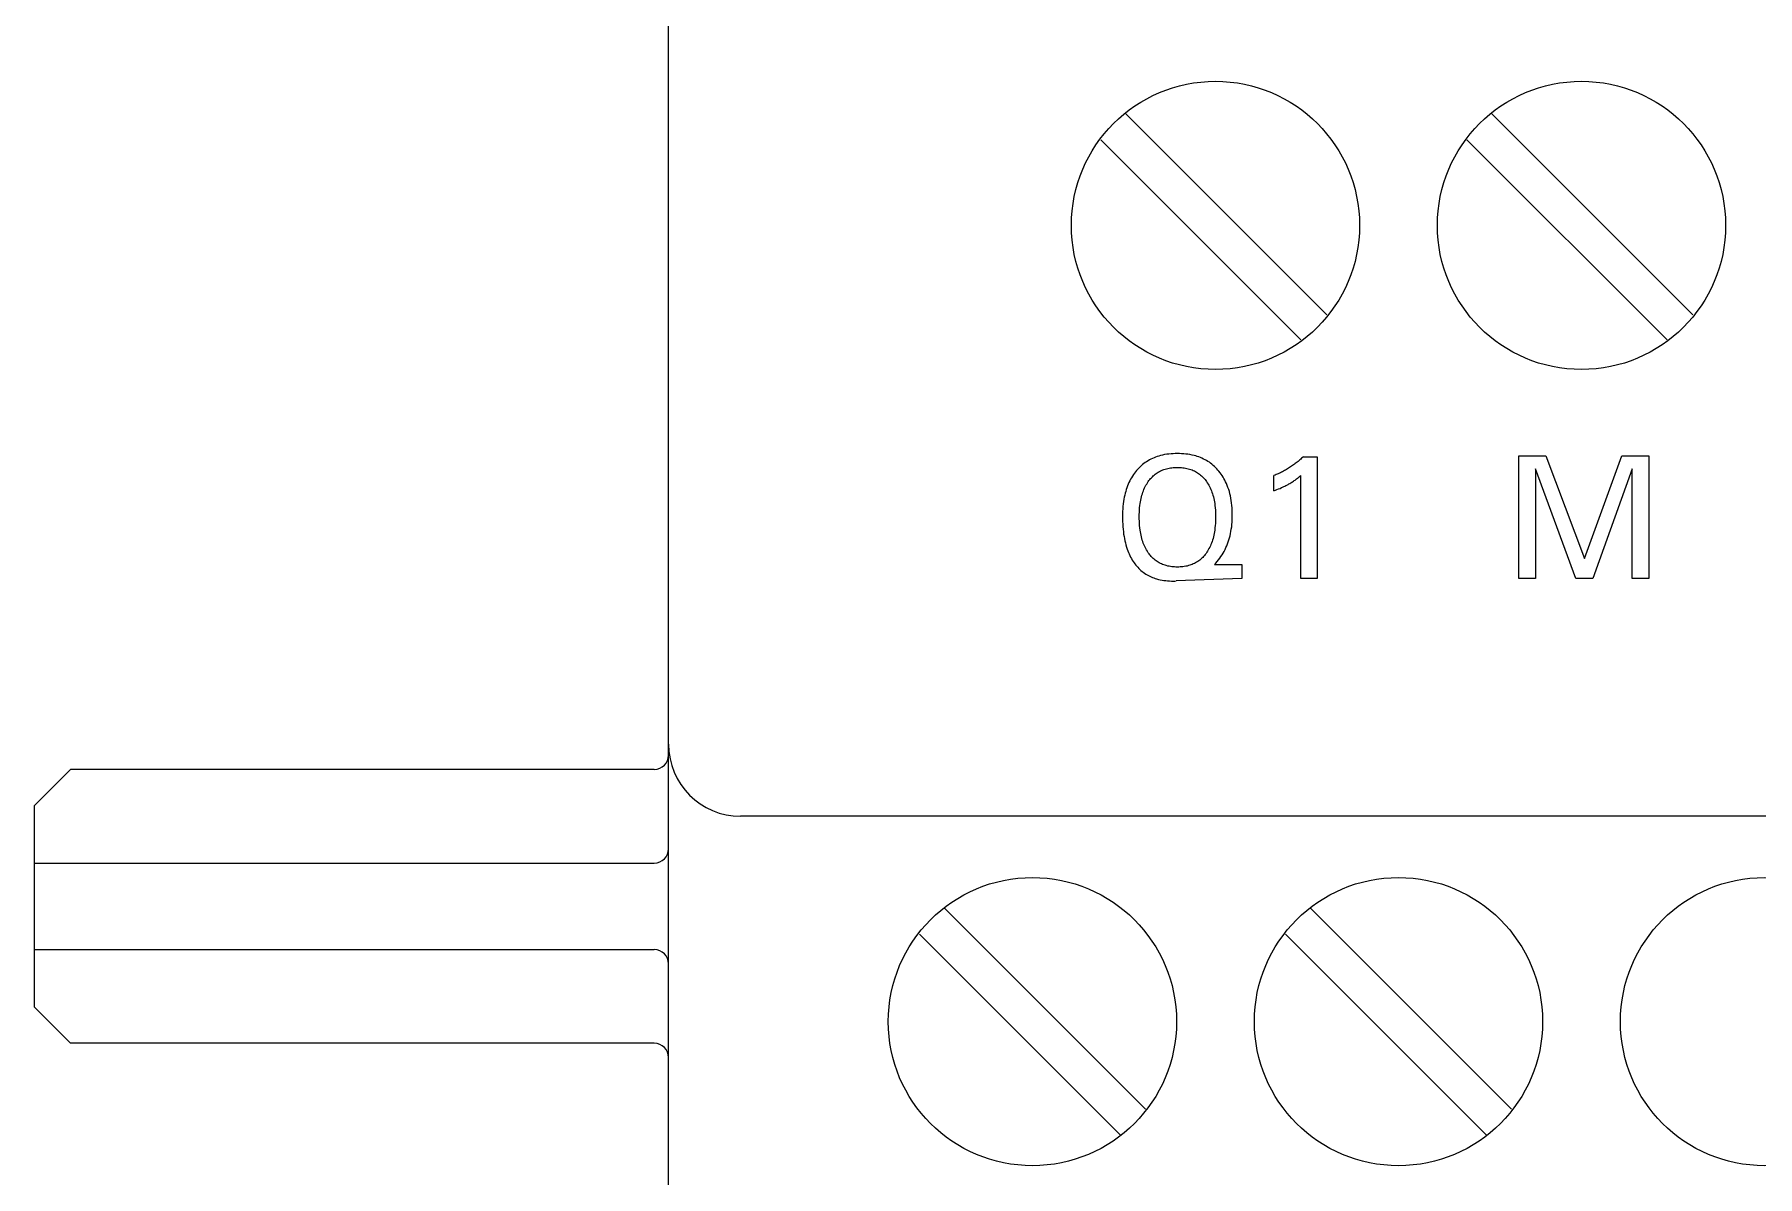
# Model space of a CAD drawing. Extents: x 0 to 420, y 0 to 297.
# Drawn here: x 150 to 173.91, y 166 to 181.85 of the extents above; entities that cross this region are included whole.
import ezdxf

# ---------------------------------------------------------------- set-up
doc = ezdxf.new("R2010")
doc.units = 0
doc.header["$LTSCALE"] = 23.1
doc.layers.add('10000_FRONT', color=7, linetype='CONTINUOUS')

msp = doc.modelspace()

# ---------------------------------------------------------------- linework, layer by layer
at = {"layer": '10000_FRONT', "color": 7, "linetype": 'CONTINUOUS'}
for p, q in [((158.8, 161), (158.8, 249)), ((167.934, 177.959), (165.142, 180.751)), ((173.014, 177.959), (170.222, 180.751)), ((164.799, 180.387), (167.577, 177.61)), ((169.879, 180.387), (172.657, 177.61)), ((165.627, 176.006), (165.605, 175.999)), ((165.656, 176.013), (165.627, 176.006)), ((165.685, 176.019), (165.656, 176.013)), ((165.714, 176.023), (165.685, 176.019)), ((165.743, 176.027), (165.714, 176.023)), ((165.773, 176.03), (165.743, 176.027)), ((165.802, 176.032), (165.773, 176.03)), ((165.832, 176.033), (165.802, 176.032)), ((165.861, 176.034), (165.832, 176.033)), ((165.891, 176.033), (165.861, 176.034)), ((165.92, 176.032), (165.891, 176.033)), ((165.949, 176.03), (165.92, 176.032)), ((165.978, 176.027), (165.949, 176.03)), ((166.007, 176.024), (165.978, 176.027)), ((166.036, 176.019), (166.007, 176.024)), ((166.065, 176.013), (166.036, 176.019)), ((166.093, 176.006), (166.065, 176.013)), ((166.116, 176), (166.093, 176.006)), ((166.138, 175.993), (166.116, 176)), ((170.6, 174.3), (170.6, 176)), ((170.6, 176), (170.977, 176)), ((170.977, 176), (171.511, 174.577)), ((171.511, 174.577), (172.028, 176)), ((172.028, 176), (172.405, 176)), ((172.405, 176), (172.405, 174.3)), ((165.266, 175.761), (165.251, 175.741)), ((165.281, 175.781), (165.266, 175.761)), ((165.295, 175.799), (165.281, 175.781)), ((165.311, 175.816), (165.295, 175.799)), ((165.327, 175.833), (165.311, 175.816)), ((165.343, 175.849), (165.327, 175.833)), ((165.36, 175.865), (165.343, 175.849)), ((165.378, 175.88), (165.36, 175.865)), ((165.396, 175.895), (165.378, 175.88)), ((165.414, 175.908), (165.396, 175.895)), ((165.434, 175.921), (165.414, 175.908)), ((165.454, 175.934), (165.434, 175.921)), ((165.474, 175.945), (165.454, 175.934)), ((165.495, 175.956), (165.474, 175.945)), ((165.516, 175.966), (165.495, 175.956)), ((165.538, 175.976), (165.516, 175.966)), ((165.56, 175.984), (165.538, 175.976)), ((165.582, 175.992), (165.56, 175.984)), ((165.567, 175.757), (165.582, 175.767)), ((165.605, 175.999), (165.582, 175.992)), ((165.582, 175.767), (165.597, 175.776)), ((165.597, 175.776), (165.612, 175.784)), ((165.612, 175.784), (165.627, 175.792)), ((165.627, 175.792), (165.643, 175.799)), ((165.643, 175.799), (165.659, 175.806)), ((165.659, 175.806), (165.675, 175.812)), ((165.675, 175.812), (165.692, 175.817)), ((165.692, 175.817), (165.71, 175.823)), ((165.71, 175.823), (165.729, 175.827)), ((165.729, 175.827), (165.747, 175.831)), ((165.747, 175.831), (165.766, 175.834)), ((165.766, 175.834), (165.785, 175.837)), ((165.785, 175.837), (165.804, 175.839)), ((165.804, 175.839), (165.823, 175.84)), ((165.823, 175.84), (165.842, 175.841)), ((165.842, 175.841), (165.861, 175.841)), ((165.861, 175.841), (165.881, 175.841)), ((165.881, 175.841), (165.9, 175.84)), ((165.9, 175.84), (165.919, 175.839)), ((165.919, 175.839), (165.938, 175.837)), ((165.938, 175.837), (165.957, 175.834)), ((165.957, 175.834), (165.976, 175.831)), ((165.976, 175.831), (165.995, 175.827)), ((165.995, 175.827), (166.013, 175.823)), ((166.013, 175.823), (166.032, 175.817)), ((166.032, 175.817), (166.048, 175.812)), ((166.048, 175.812), (166.065, 175.806)), ((166.065, 175.806), (166.081, 175.799)), ((166.081, 175.799), (166.097, 175.792)), ((166.097, 175.792), (166.112, 175.784)), ((166.112, 175.784), (166.127, 175.776)), ((166.127, 175.776), (166.142, 175.767)), ((166.16, 175.986), (166.138, 175.993)), ((166.142, 175.767), (166.156, 175.757)), ((166.182, 175.977), (166.16, 175.986)), ((166.203, 175.968), (166.182, 175.977)), ((166.224, 175.958), (166.203, 175.968)), ((166.245, 175.948), (166.224, 175.958)), ((166.266, 175.937), (166.245, 175.948)), ((166.286, 175.924), (166.266, 175.937)), ((166.305, 175.912), (166.286, 175.924)), ((166.323, 175.899), (166.305, 175.912)), ((166.341, 175.885), (166.323, 175.899)), ((166.359, 175.87), (166.341, 175.885)), ((166.376, 175.855), (166.359, 175.87)), ((166.392, 175.839), (166.376, 175.855)), ((166.408, 175.822), (166.392, 175.839)), ((166.424, 175.805), (166.408, 175.822)), ((166.439, 175.788), (166.424, 175.805)), ((166.454, 175.768), (166.439, 175.788)), ((166.469, 175.749), (166.454, 175.768)), ((167.277, 175.761), (167.262, 175.754)), ((167.292, 175.768), (167.277, 175.761)), ((167.306, 175.775), (167.292, 175.768)), ((167.321, 175.782), (167.306, 175.775)), ((167.335, 175.79), (167.321, 175.782)), ((167.349, 175.798), (167.335, 175.79)), ((167.363, 175.805), (167.349, 175.798)), ((167.377, 175.814), (167.363, 175.805)), ((167.391, 175.822), (167.377, 175.814)), ((167.405, 175.83), (167.391, 175.822)), ((167.419, 175.839), (167.405, 175.83)), ((167.432, 175.848), (167.419, 175.839)), ((167.446, 175.857), (167.432, 175.848)), ((167.459, 175.866), (167.446, 175.857)), ((167.472, 175.875), (167.459, 175.866)), ((167.485, 175.885), (167.472, 175.875)), ((167.498, 175.895), (167.485, 175.885)), ((167.511, 175.905), (167.498, 175.895)), ((167.524, 175.915), (167.511, 175.905)), ((167.537, 175.925), (167.524, 175.915)), ((167.549, 175.935), (167.537, 175.925)), ((167.562, 175.946), (167.549, 175.935)), ((167.574, 175.957), (167.562, 175.946)), ((167.586, 175.968), (167.574, 175.957)), ((167.598, 175.979), (167.586, 175.968)), ((167.61, 175.99), (167.598, 175.979)), ((167.61, 175.99), (167.802, 175.99)), ((167.802, 175.99), (167.802, 174.3)), ((170.833, 175.822), (170.833, 174.3)), ((171.393, 174.3), (170.833, 175.822)), ((172.172, 175.824), (171.627, 174.3)), ((172.172, 174.3), (172.172, 175.824)), ((165.152, 175.534), (165.144, 175.508)), ((165.161, 175.56), (165.152, 175.534)), ((165.17, 175.585), (165.161, 175.56)), ((165.18, 175.61), (165.17, 175.585)), ((165.19, 175.633), (165.18, 175.61)), ((165.201, 175.655), (165.19, 175.633)), ((165.213, 175.677), (165.201, 175.655)), ((165.225, 175.699), (165.213, 175.677)), ((165.238, 175.72), (165.225, 175.699)), ((165.251, 175.741), (165.238, 175.72)), ((165.391, 175.517), (165.398, 175.537)), ((165.398, 175.537), (165.407, 175.556)), ((165.407, 175.556), (165.416, 175.575)), ((165.416, 175.575), (165.426, 175.593)), ((165.426, 175.593), (165.436, 175.611)), ((165.436, 175.611), (165.447, 175.629)), ((165.447, 175.629), (165.457, 175.644)), ((165.457, 175.644), (165.467, 175.658)), ((165.467, 175.658), (165.478, 175.672)), ((165.478, 175.672), (165.489, 175.686)), ((165.489, 175.686), (165.501, 175.699)), ((165.501, 175.699), (165.514, 175.712)), ((165.514, 175.712), (165.526, 175.724)), ((165.526, 175.724), (165.54, 175.736)), ((165.54, 175.736), (165.554, 175.747)), ((165.554, 175.747), (165.567, 175.757)), ((166.156, 175.757), (166.17, 175.747)), ((166.17, 175.747), (166.184, 175.736)), ((166.184, 175.736), (166.198, 175.724)), ((166.198, 175.724), (166.21, 175.712)), ((166.21, 175.712), (166.223, 175.699)), ((166.223, 175.699), (166.235, 175.686)), ((166.235, 175.686), (166.246, 175.672)), ((166.246, 175.672), (166.257, 175.658)), ((166.257, 175.658), (166.267, 175.644)), ((166.267, 175.644), (166.277, 175.629)), ((166.277, 175.629), (166.288, 175.611)), ((166.288, 175.611), (166.298, 175.593)), ((166.298, 175.593), (166.308, 175.575)), ((166.308, 175.575), (166.317, 175.556)), ((166.317, 175.556), (166.326, 175.537)), ((166.326, 175.537), (166.333, 175.517)), ((166.483, 175.728), (166.469, 175.749)), ((166.496, 175.707), (166.483, 175.728)), ((166.508, 175.686), (166.496, 175.707)), ((166.52, 175.664), (166.508, 175.686)), ((166.531, 175.642), (166.52, 175.664)), ((166.542, 175.619), (166.531, 175.642)), ((166.553, 175.591), (166.542, 175.619)), ((166.564, 175.563), (166.553, 175.591)), ((166.574, 175.534), (166.564, 175.563)), ((166.583, 175.505), (166.574, 175.534)), ((167.218, 175.735), (167.202, 175.729)), ((167.202, 175.517), (167.202, 175.729)), ((167.202, 175.517), (167.223, 175.525)), ((167.233, 175.741), (167.218, 175.735)), ((167.223, 175.525), (167.244, 175.534)), ((167.247, 175.747), (167.233, 175.741)), ((167.244, 175.534), (167.265, 175.542)), ((167.262, 175.754), (167.247, 175.747)), ((167.265, 175.542), (167.286, 175.551)), ((167.286, 175.551), (167.307, 175.561)), ((167.307, 175.561), (167.322, 175.568)), ((167.322, 175.568), (167.337, 175.575)), ((167.337, 175.575), (167.352, 175.582)), ((167.352, 175.582), (167.367, 175.59)), ((167.367, 175.59), (167.382, 175.597)), ((167.382, 175.597), (167.397, 175.605)), ((167.397, 175.605), (167.41, 175.612)), ((167.41, 175.612), (167.422, 175.62)), ((167.422, 175.62), (167.435, 175.627)), ((167.435, 175.627), (167.448, 175.635)), ((167.448, 175.635), (167.46, 175.643)), ((167.46, 175.643), (167.472, 175.651)), ((167.472, 175.651), (167.483, 175.658)), ((167.483, 175.658), (167.494, 175.665)), ((167.494, 175.665), (167.504, 175.673)), ((167.504, 175.673), (167.516, 175.681)), ((167.516, 175.681), (167.527, 175.69)), ((167.527, 175.69), (167.538, 175.698)), ((167.538, 175.698), (167.557, 175.713)), ((167.557, 175.713), (167.575, 175.728)), ((167.575, 174.3), (167.575, 175.728)), ((165.106, 175.3), (165.104, 175.265)), ((165.11, 175.334), (165.106, 175.3)), ((165.115, 175.369), (165.11, 175.334)), ((165.12, 175.403), (165.115, 175.369)), ((165.125, 175.43), (165.12, 175.403)), ((165.131, 175.456), (165.125, 175.43)), ((165.137, 175.482), (165.131, 175.456)), ((165.144, 175.508), (165.137, 175.482)), ((165.338, 175.28), (165.341, 175.311)), ((165.341, 175.311), (165.345, 175.341)), ((165.345, 175.341), (165.349, 175.364)), ((165.349, 175.364), (165.353, 175.386)), ((165.353, 175.386), (165.358, 175.409)), ((165.358, 175.409), (165.363, 175.431)), ((165.363, 175.431), (165.369, 175.454)), ((165.369, 175.454), (165.376, 175.476)), ((165.376, 175.476), (165.383, 175.498)), ((165.383, 175.498), (165.391, 175.517)), ((166.333, 175.517), (166.341, 175.498)), ((166.341, 175.498), (166.348, 175.476)), ((166.348, 175.476), (166.355, 175.454)), ((166.355, 175.454), (166.361, 175.431)), ((166.361, 175.431), (166.366, 175.409)), ((166.366, 175.409), (166.371, 175.386)), ((166.371, 175.386), (166.375, 175.364)), ((166.375, 175.364), (166.379, 175.341)), ((166.379, 175.341), (166.383, 175.311)), ((166.383, 175.311), (166.386, 175.28)), ((166.591, 175.475), (166.583, 175.505)), ((166.597, 175.446), (166.591, 175.475)), ((166.603, 175.416), (166.597, 175.446)), ((166.609, 175.382), (166.603, 175.416)), ((166.614, 175.348), (166.609, 175.382)), ((166.618, 175.314), (166.614, 175.348)), ((166.621, 175.28), (166.618, 175.314)), ((165.102, 175.23), (165.1, 175.195)), ((165.1, 175.195), (165.1, 175.16)), ((165.1, 175.16), (165.1, 175.125)), ((165.1, 175.125), (165.101, 175.09)), ((165.101, 175.09), (165.103, 175.054)), ((165.104, 175.265), (165.102, 175.23)), ((165.103, 175.054), (165.105, 175.019)), ((165.333, 175.188), (165.334, 175.219)), ((165.333, 175.158), (165.333, 175.188)), ((165.333, 175.127), (165.333, 175.158)), ((165.334, 175.096), (165.333, 175.127)), ((165.334, 175.219), (165.336, 175.25)), ((165.335, 175.065), (165.334, 175.096)), ((165.338, 175.034), (165.335, 175.065)), ((165.336, 175.25), (165.338, 175.28)), ((166.386, 175.28), (166.389, 175.25)), ((166.389, 175.064), (166.386, 175.033)), ((166.389, 175.25), (166.39, 175.219)), ((166.39, 175.095), (166.389, 175.064)), ((166.39, 175.219), (166.391, 175.188)), ((166.391, 175.127), (166.39, 175.095)), ((166.391, 175.188), (166.392, 175.158)), ((166.392, 175.158), (166.391, 175.127)), ((166.615, 175.017), (166.618, 175.049)), ((166.618, 175.049), (166.621, 175.081)), ((166.623, 175.246), (166.621, 175.28)), ((166.621, 175.081), (166.623, 175.113)), ((166.624, 175.211), (166.623, 175.246)), ((166.623, 175.113), (166.624, 175.145)), ((166.624, 175.177), (166.624, 175.211)), ((166.624, 175.145), (166.624, 175.177)), ((165.105, 175.019), (165.108, 174.984)), ((165.108, 174.984), (165.112, 174.949)), ((165.112, 174.949), (165.116, 174.914)), ((165.116, 174.914), (165.121, 174.884)), ((165.121, 174.884), (165.127, 174.854)), ((165.127, 174.854), (165.133, 174.824)), ((165.133, 174.824), (165.14, 174.794)), ((165.341, 175.003), (165.338, 175.034)), ((165.345, 174.972), (165.341, 175.003)), ((165.349, 174.949), (165.345, 174.972)), ((165.353, 174.925), (165.349, 174.949)), ((165.357, 174.902), (165.353, 174.925)), ((165.363, 174.88), (165.357, 174.902)), ((165.369, 174.857), (165.363, 174.88)), ((165.375, 174.834), (165.369, 174.857)), ((165.382, 174.812), (165.375, 174.834)), ((165.389, 174.792), (165.382, 174.812)), ((166.342, 174.811), (166.335, 174.792)), ((166.349, 174.834), (166.342, 174.811)), ((166.356, 174.856), (166.349, 174.834)), ((166.361, 174.879), (166.356, 174.856)), ((166.367, 174.902), (166.361, 174.879)), ((166.371, 174.925), (166.367, 174.902)), ((166.376, 174.948), (166.371, 174.925)), ((166.379, 174.971), (166.376, 174.948)), ((166.383, 175.002), (166.379, 174.971)), ((166.386, 175.033), (166.383, 175.002)), ((166.558, 174.782), (166.568, 174.81)), ((166.568, 174.81), (166.577, 174.838)), ((166.577, 174.838), (166.585, 174.866)), ((166.585, 174.866), (166.592, 174.894)), ((166.592, 174.894), (166.599, 174.923)), ((166.599, 174.923), (166.605, 174.954)), ((166.605, 174.954), (166.61, 174.986)), ((166.61, 174.986), (166.615, 175.017)), ((165.14, 174.794), (165.148, 174.765)), ((165.148, 174.765), (165.156, 174.735)), ((165.156, 174.735), (165.166, 174.706)), ((165.166, 174.706), (165.174, 174.684)), ((165.174, 174.684), (165.183, 174.662)), ((165.183, 174.662), (165.192, 174.64)), ((165.192, 174.64), (165.202, 174.619)), ((165.202, 174.619), (165.212, 174.597)), ((165.212, 174.597), (165.224, 174.577)), ((165.224, 174.577), (165.236, 174.556)), ((165.397, 174.772), (165.389, 174.792)), ((165.405, 174.753), (165.397, 174.772)), ((165.414, 174.734), (165.405, 174.753)), ((165.424, 174.715), (165.414, 174.734)), ((165.434, 174.696), (165.424, 174.715)), ((165.445, 174.678), (165.434, 174.696)), ((165.448, 174.673), (165.445, 174.678)), ((165.458, 174.658), (165.448, 174.673)), ((165.468, 174.644), (165.458, 174.658)), ((165.478, 174.63), (165.468, 174.644)), ((165.489, 174.617), (165.478, 174.63)), ((165.5, 174.604), (165.489, 174.617)), ((165.512, 174.591), (165.5, 174.604)), ((165.525, 174.579), (165.512, 174.591)), ((165.538, 174.568), (165.525, 174.579)), ((165.551, 174.556), (165.538, 174.568)), ((166.186, 174.568), (166.173, 174.556)), ((166.2, 174.58), (166.186, 174.568)), ((166.213, 174.593), (166.2, 174.58)), ((166.225, 174.606), (166.213, 174.593)), ((166.237, 174.62), (166.225, 174.606)), ((166.248, 174.634), (166.237, 174.62)), ((166.259, 174.648), (166.248, 174.634)), ((166.27, 174.663), (166.259, 174.648)), ((166.28, 174.678), (166.27, 174.663)), ((166.29, 174.696), (166.28, 174.678)), ((166.3, 174.715), (166.29, 174.696)), ((166.31, 174.734), (166.3, 174.715)), ((166.319, 174.753), (166.31, 174.734)), ((166.327, 174.772), (166.319, 174.753)), ((166.335, 174.792), (166.327, 174.772)), ((166.433, 174.557), (166.45, 174.58)), ((166.45, 174.58), (166.466, 174.603)), ((166.466, 174.603), (166.481, 174.627)), ((166.481, 174.627), (166.496, 174.651)), ((166.496, 174.651), (166.51, 174.676)), ((166.51, 174.676), (166.523, 174.702)), ((166.523, 174.702), (166.535, 174.728)), ((166.535, 174.728), (166.547, 174.755)), ((166.547, 174.755), (166.558, 174.782)), ((165.236, 174.556), (165.248, 174.536)), ((165.248, 174.536), (165.26, 174.519)), ((165.26, 174.519), (165.272, 174.502)), ((165.272, 174.502), (165.285, 174.486)), ((165.285, 174.486), (165.298, 174.47)), ((165.298, 174.47), (165.312, 174.455)), ((165.312, 174.455), (165.326, 174.44)), ((165.326, 174.44), (165.341, 174.425)), ((165.341, 174.425), (165.356, 174.411)), ((165.356, 174.411), (165.372, 174.398)), ((165.372, 174.398), (165.389, 174.386)), ((165.389, 174.386), (165.405, 174.374)), ((165.405, 174.374), (165.423, 174.362)), ((165.423, 174.362), (165.441, 174.352)), ((165.441, 174.352), (165.459, 174.342)), ((165.459, 174.342), (165.477, 174.332)), ((165.477, 174.332), (165.496, 174.324)), ((165.565, 174.546), (165.551, 174.556)), ((165.579, 174.536), (165.565, 174.546)), ((165.594, 174.527), (165.579, 174.536)), ((165.609, 174.518), (165.594, 174.527)), ((165.625, 174.51), (165.609, 174.518)), ((165.641, 174.502), (165.625, 174.51)), ((165.657, 174.495), (165.641, 174.502)), ((165.673, 174.489), (165.657, 174.495)), ((165.69, 174.483), (165.673, 174.489)), ((165.708, 174.478), (165.69, 174.483)), ((165.727, 174.473), (165.708, 174.478)), ((165.746, 174.469), (165.727, 174.473)), ((165.765, 174.466), (165.746, 174.469)), ((165.784, 174.463), (165.765, 174.466)), ((165.803, 174.461), (165.784, 174.463)), ((165.823, 174.46), (165.803, 174.461)), ((165.842, 174.459), (165.823, 174.46)), ((165.861, 174.459), (165.842, 174.459)), ((165.881, 174.459), (165.861, 174.459)), ((165.9, 174.46), (165.881, 174.459)), ((165.92, 174.461), (165.9, 174.46)), ((165.939, 174.463), (165.92, 174.461)), ((165.958, 174.466), (165.939, 174.463)), ((165.977, 174.469), (165.958, 174.466)), ((165.996, 174.473), (165.977, 174.469)), ((166.015, 174.478), (165.996, 174.473)), ((166.033, 174.483), (166.015, 174.478)), ((166.05, 174.489), (166.033, 174.483)), ((166.066, 174.495), (166.05, 174.489)), ((166.082, 174.502), (166.066, 174.495)), ((166.098, 174.51), (166.082, 174.502)), ((166.114, 174.518), (166.098, 174.51)), ((166.129, 174.527), (166.114, 174.518)), ((166.144, 174.536), (166.129, 174.527)), ((166.159, 174.546), (166.144, 174.536)), ((166.173, 174.556), (166.159, 174.546)), ((166.396, 174.513), (166.378, 174.493)), ((166.378, 174.493), (166.754, 174.493)), ((166.396, 174.513), (166.415, 174.535)), ((166.415, 174.535), (166.433, 174.557)), ((166.754, 174.493), (166.754, 174.3)), ((165.496, 174.324), (165.515, 174.315)), ((165.515, 174.315), (165.534, 174.308)), ((165.534, 174.308), (165.554, 174.301)), ((165.554, 174.301), (165.574, 174.295)), ((165.574, 174.295), (165.599, 174.288)), ((165.599, 174.288), (165.624, 174.283)), ((165.624, 174.283), (165.649, 174.278)), ((165.649, 174.278), (165.675, 174.274)), ((165.675, 174.274), (165.7, 174.271)), ((165.7, 174.271), (165.726, 174.268)), ((165.726, 174.268), (165.752, 174.266)), ((165.752, 174.266), (165.778, 174.265)), ((165.778, 174.265), (165.804, 174.265)), ((165.804, 174.265), (165.826, 174.265)), ((165.826, 174.265), (165.845, 174.266)), ((166.754, 174.3), (165.845, 174.266)), ((167.802, 174.3), (167.575, 174.3)), ((170.833, 174.3), (170.6, 174.3)), ((171.627, 174.3), (171.393, 174.3)), ((172.405, 174.3), (172.172, 174.3)), ((150, 171.15), (150.5, 171.65)), ((158.6, 171.65), (150.5, 171.65)), ((150, 168.35), (150, 171.15)), ((193.3, 171), (159.8, 171)), ((150, 170.35), (158.6, 170.35)), ((165.418, 166.936), (162.633, 169.721)), ((170.498, 166.936), (167.713, 169.721)), ((162.282, 169.364), (165.067, 166.579)), ((167.362, 169.364), (170.147, 166.579)), ((150, 169.15), (158.6, 169.15)), ((150, 168.35), (150.5, 167.85)), ((158.6, 167.85), (150.5, 167.85))]:
    msp.add_line(p, q, dxfattribs=at)
for centre in [(166.39, 179.2), (171.47, 179.2), (163.85, 168.15), (168.93, 168.15), (174.01, 168.15)]:
    msp.add_circle(centre, 2, dxfattribs=at)
for centre, radius, start, end in [((159.8, 172), 1, 180, 270), ((158.6, 171.85), 0.2, 270, 360), ((158.6, 170.55), 0.2, 270, 360), ((158.6, 168.95), 0.2, 0, 90), ((158.6, 167.65), 0.2, 0, 90)]:
    msp.add_arc(centre, radius, start, end, dxfattribs=at)

doc.saveas('drawing.dxf')
